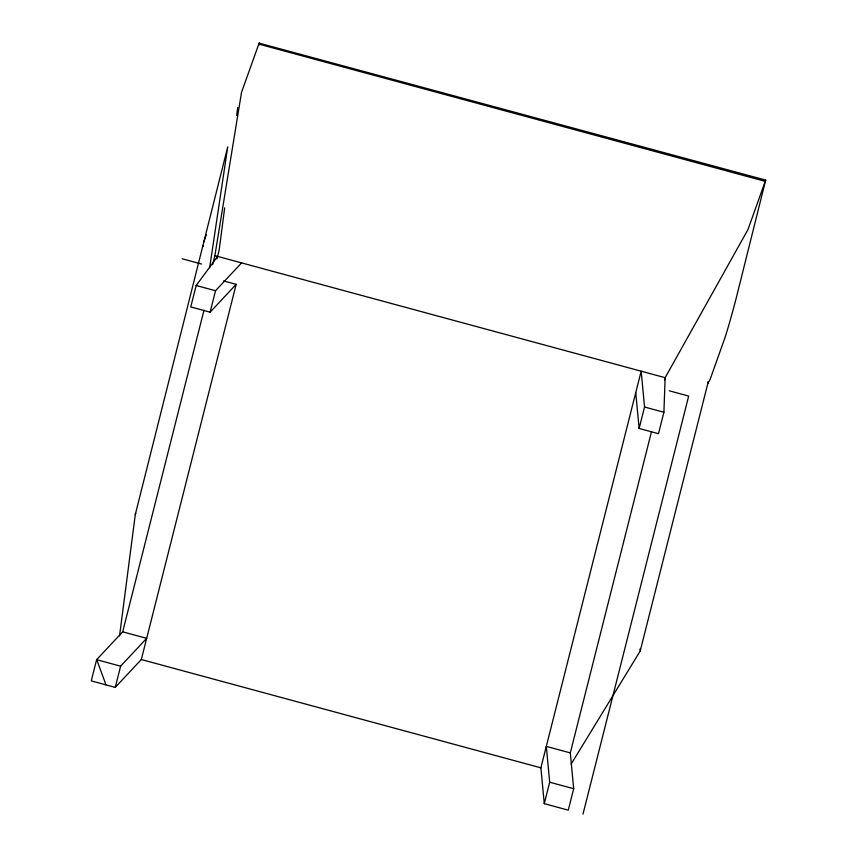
<?xml version="1.0" encoding="UTF-8"?>
<svg xmlns="http://www.w3.org/2000/svg" width="857" height="857" viewBox="0 0 857 857"><rect width="100%" height="100%" fill="white"/><g stroke="black" fill="none" stroke-linecap="round" stroke-linejoin="round"><path stroke-width="1.29" d="M259.285 43.193L765.676 180.109L736.816 295.708A34.226 1.243 -74.8 0 1 724.326 339.479L710.035 379.619L707.807 383.272A8.87 3.76 14.2 0 0 707.914 381.708M635.744 392.635L639.129 428.457L658.487 433.696L663.907 412.26L665.15 377.691L747.979 229.537L765.676 180.109M119.552 635.883L135.31 514.479L227.737 146.858L209.644 267.759M224.663 207.908L219.167 250.18L216.96 258.91M236.661 115.438L237.689 107.511M212.622 264.577L214.871 255.654L241.535 92.288L259.243 42.85M259.21 43.696L258.889 45.367M203.987 310.255L122.69 631.834L96.627 659.676L91.271 680.887L115.256 687.378L141.319 659.536L236.168 284.331L223.548 280.914M217.603 256.393L196.178 285.499L190.757 306.935L210.115 312.184L236.168 284.331M115.256 687.378L120.623 666.178L146.676 638.336L122.69 631.834M210.115 312.184L215.535 290.737L241.588 262.895M651.545 431.532L570.301 752.896L573.687 788.719L568.266 810.165L544.27 803.662L540.885 767.829L641.165 371.188L644.55 407.011L639.129 428.457M544.27 803.662L549.691 782.216L546.305 746.393L570.301 752.896M664.518 380.208L665.15 377.691L214.871 255.654M582.985 814.15L688.674 396.063L669.328 390.824M640.254 650.795L708 382.79M203.602 242.37L206.28 234.839M571.137 764.08L640.05 651.277A8.87 3.76 14.2 0 0 639.868 649.135M258.707 44.071L765.14 181.33M182.241 258.803L201.599 264.052M196.178 285.499L215.535 290.737M644.55 407.011L663.907 412.26M141.319 659.536L540.885 767.829M549.691 782.216L573.687 788.719M96.627 659.676L120.623 666.178M96.787 659.719L105.989 684.872M135.31 514.479A8.87 3.76 14.2 0 1 135.77 513.525M203.066 246.473A8.87 3.76 14.2 0 1 203.527 245.53"/></g></svg>
